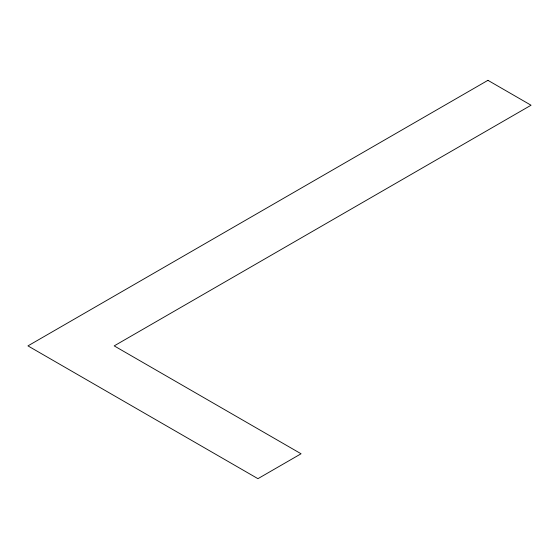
<?xml version="1.0" encoding="UTF-8"?>
<svg xmlns="http://www.w3.org/2000/svg" width="559" height="559" viewBox="0 0 559 559"><rect width="100%" height="100%" fill="white"/><g stroke="black" fill="none" stroke-linecap="round" stroke-linejoin="round"><path stroke-width="0.84" d="M487.93 80.328L27.95 345.888L257.937 478.672L301.063 453.775L114.197 345.888L531.05 105.225L487.93 80.328"/></g></svg>
